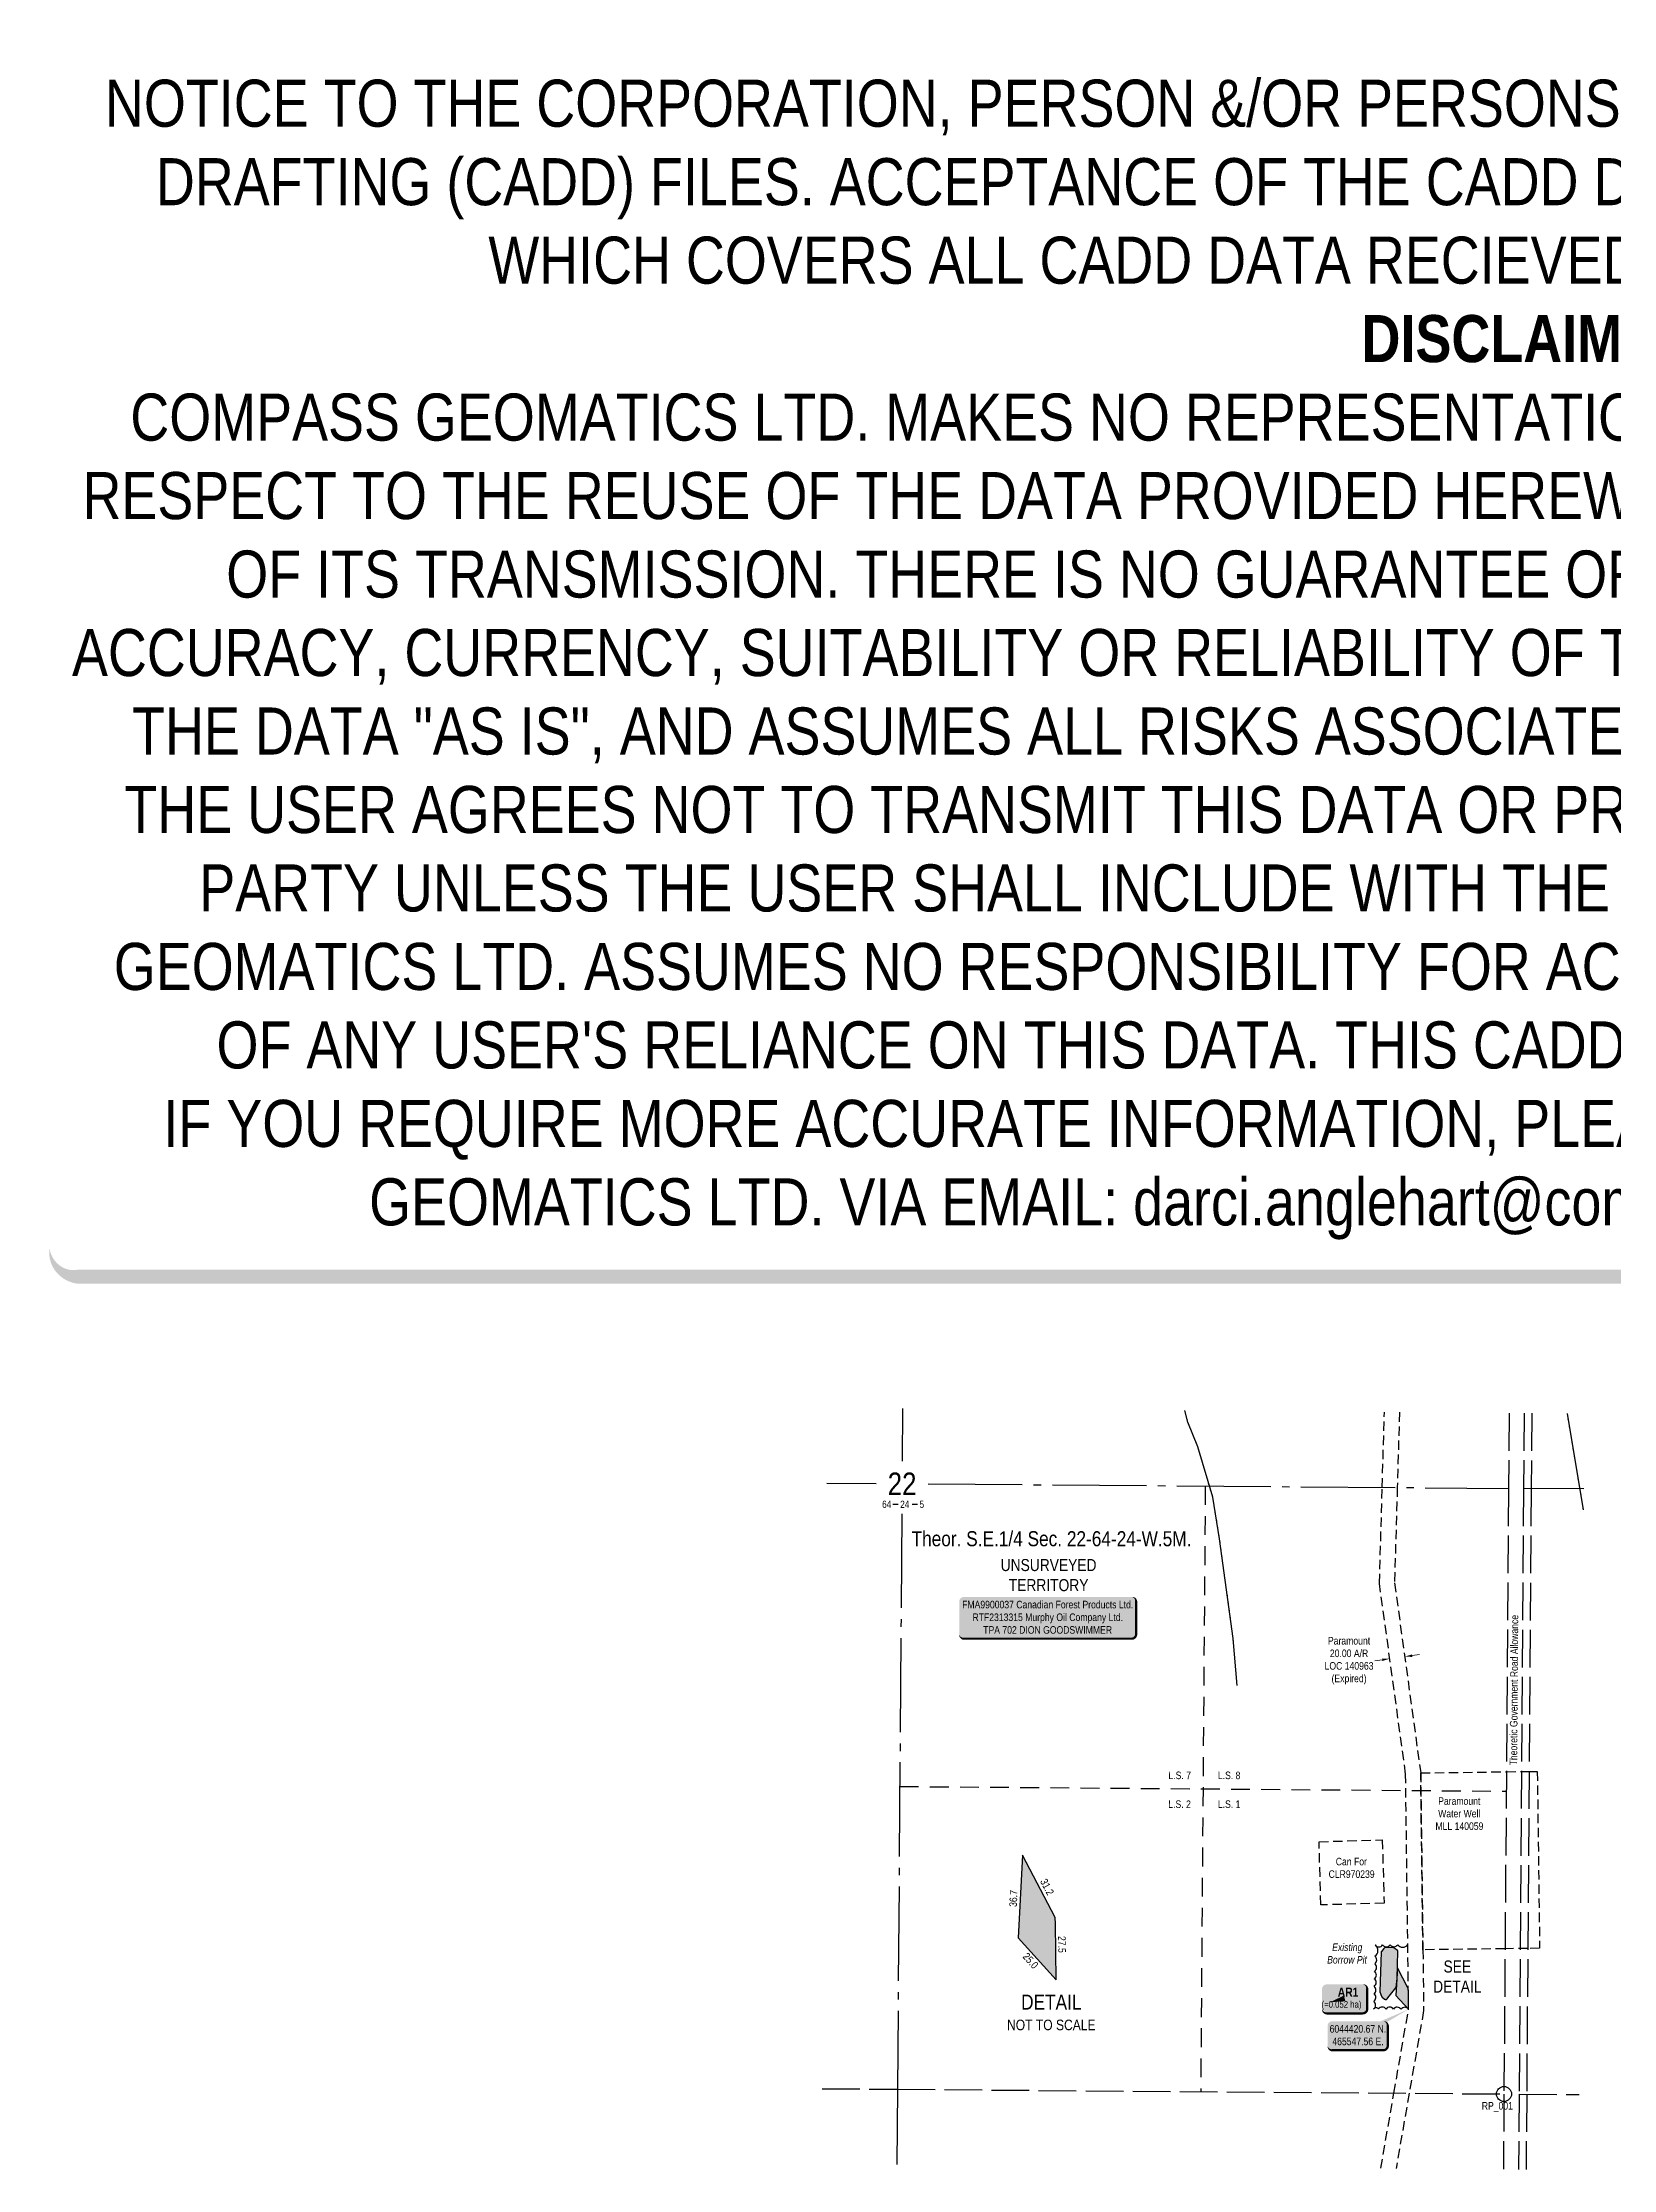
# Model space of a CAD drawing. Extents: x 463734 to 467682, y 6044208 to 6047032.
# Drawn here: x 463734 to 465820, y 6044208 to 6047032 of the extents above; entities that cross this region are included whole.
import ezdxf
from ezdxf.enums import TextEntityAlignment as Align

# ---------------------------------------------------------------- set-up
doc = ezdxf.new("R2010")
doc.units = 0
doc.header["$LTSCALE"] = 5
doc.header["$PDSIZE"] = 0.5
for name, pattern in [('foc-ACCESSROAD', [3.75, 2.5, -1.25]), ('foc-LSD', [8, 5, -3]), ('foc-QUARTERLINE', [33, 25, -3, 2, -3]), ('foc-UNSURVEYED', [12.5, 10, -2.5]), ('foc-WHEELTRACKS', [2, 0.4, -1.6])]:
    doc.linetypes.add(name, pattern=pattern)
doc.layers.get('Defpoints').update_dxf_attribs({"color": 9})
for name, color, linetype in [('10', 1, 'Continuous'), ('35', 37, 'Continuous'), ('9', 3, 'Continuous'), ('C-SYMBOL', 7, 'Continuous'), ('DETAIL-T', 7, 'Continuous'), ('F-AR', 190, 'foc-ACCESSROAD'), ('F-WS', 190, 'foc-ACCESSROAD'), ('L-QSEC', 8, 'foc-QUARTERLINE'), ('L-ROAD-T', 7, 'Continuous'), ('L-SECLBL', 7, 'Continuous'), ('L-SECTION-LSD', 7, 'foc-LSD'), ('L-UNS-T', 3, 'Continuous'), ('L-USEC', 7, 'foc-UNSURVEYED'), ('P-TEMP-BLOCKS', 250, 'Continuous'), ('P-TEMP-H', 41, 'Continuous'), ('P-TEMP_WORKSPACE', 46, 'Continuous'), ('T-WATER', 160, 'Continuous'), ('T-WATER-H', 133, 'Continuous'), ('T-WATER-P3', 160, 'foc-WHEELTRACKS')]:
    doc.layers.add(name, color=color, linetype=linetype)
doc.layers.add('DISCLAIMER', color=7, linetype='Continuous', plot=False)
for name, color, linetype, lineweight in [('F-AR-T', 190, 'Continuous', 9), ('F-WS-T', 190, 'Continuous', 9), ('P-TEMP-T', 46, 'Continuous', 18)]:
    doc.layers.add(name, color=color, linetype=linetype, lineweight=lineweight)
doc.layers.add('Sections', color=7, linetype='Continuous', true_color=0x13f661)
doc.styles.add('100L', font='ARIALN.TTF', dxfattribs={"height": 11})
doc.styles.add('175L', font='ARIALN.TTF', dxfattribs={"height": 20})
doc.styles.add('80', font='ARIALN.TTF', dxfattribs={"height": 10})
doc.styles.add('80CG', font='ARIALN.TTF', dxfattribs={"height": 10})
doc.styles.add('80L', font='ARIALN.TTF', dxfattribs={"height": 10})
doc.styles.add('BOLD', font='ARIALNB.TTF')
doc.styles.add('foc-LtypeFont', font='ARIALN.TTF', dxfattribs={"height": 7.35})
doc.styles.add('SIMPLEX', font='ARIALN.TTF')
doc.linetypes.add('foc-TOPO-flowdirection-NOLINE', pattern='A,0,[">",foc-LtypeFont,S=0.3,R=0,X=0,Y=-0.945],-20,[">",foc-LtypeFont,S=0.3,R=0,X=0,Y=-0.945],0', length=20)
doc.dimstyles.new('Compass 5 000', dxfattribs={"dimscale": 5, "dimtxt": 9, "dimasz": 2, "dimexe": 0.2, "dimexo": 0.0625, "dimgap": 0.5, "dimtad": 0, "dimtih": 1, "dimtoh": 1, "dimzin": 0, "dimdsep": 46, "dimtxsty": '80CG', "dimcen": 0.1, "dimse1": 1, "dimse2": 1, "dimclrd": 256, "dimclrt": 256, "dimaunit": 1, "dimadec": 4, "dimazin": 0, "dimtfac": 0.06, "dimtofl": 0, "dimtmove": 0, "dimatfit": 1, "dimfxl": 0.2, "dimtolj": 1, "dimtzin": 0, "dimlwd": -1, "dimarcsym": 0})

# ---------------------------------------------------------------- blocks, each defined once
blk = doc.blocks.new('L-SECLBL')
at = {"layer": '9', "color": 7}
for p, q in [((-5.1, -27.8), (-12.3, -27.8)), ((20.7, -27.8), (13.5, -27.8))]:
    blk.add_line(p, q, dxfattribs=at)
at = {"layer": '10', "color": 2, "style": 'SIMPLEX'}
blk.add_attdef('SEC', text='', height=30, dxfattribs=at).set_placement((0, 0), align=Align.MIDDLE)
at = {"layer": '10', "color": 5, "style": '80L'}
blk.add_attdef('TWP', text='', height=9.5, dxfattribs=at).set_placement((-14.4, -27.4), align=Align.MIDDLE_RIGHT)
blk.add_attdef('RGE', text='', height=9.5, dxfattribs=at).set_placement((3.6, -27.4), align=Align.MIDDLE_CENTER)
blk.add_attdef('MER', text='', height=9.5, dxfattribs=at).set_placement((23.2, -27.4), align=Align.MIDDLE_LEFT)
blk = doc.blocks.new('*U420')
h = blk.add_hatch(color=255)
edge = h.paths.add_edge_path()
edge.add_line((-111.5, -28.5), (111.5, -28.5))
edge.add_arc((111.5, -22.5), 6, 270, 360)
edge.add_line((117.5, -22.5), (117.5, 21))
edge.add_arc((111.5, 21), 6, 0, 90)
edge.add_line((111.5, 27), (-111.5, 27))
edge.add_arc((-111.5, 21), 6, 90, 180)
edge.add_line((-117.5, 21), (-117.5, -22.5))
edge.add_arc((-111.5, -22.5), 6, 180, 270)
at = {"color": 44, "flags": 128}
blk.add_lwpolyline([(-111.5, -28.5, 3, 3, 0), (111.5, -28.5, 3, 3, 0.414214), (117.5, -22.5, 3, 3, 0), (117.5, 21, 3, 0, 0.414214), (111.5, 27, 0, 0, 0), (-111.5, 27, 0, 0, 0.414214), (-117.5, 21, 0, 0, 0), (-117.5, -22.5, 0, 3, 0.414214)], format="xyseb", close=True, dxfattribs=at)
at = {"color": 44, "style": '80'}
blk.add_attdef('ENTER_TEXT_001', (-36, -5), '', height=10, dxfattribs=at)
blk = doc.blocks.new('*D421')
at = {"layer": 'Defpoints', "color": 0, "transparency": 16777216}
for p in [(465522.6, 6044886.1), (465522.8, 6044884.6), (465542.6, 6044887.3)]:
    blk.add_point(p, dxfattribs=at)
at = {"layer": 'F-AR-T', "transparency": 16777216}
for p, q in [((465512.7, 6044884.8), (465502.8, 6044883.4)), ((465552.3, 6044890.2), (465562.2, 6044891.5))]:
    blk.add_line(p, q, dxfattribs=at)
for points in [[(465512.5, 6044886.4), (465512.9, 6044883.1), (465522.6, 6044886.1)], [(465552.1, 6044891.8), (465552.5, 6044888.5), (465542.4, 6044888.8)]]:
    blk.add_solid(points, dxfattribs=at)
at = {"layer": 'F-AR-T', "transparency": 16777216, "insert": (465468.5, 6044883.4), "char_height": 10, "attachment_point": 5, "style": '80CG'}
blk.add_mtext('\\A1;Paramount\\P20.00 A/R\\PLOC 140963\\P(Expired)', dxfattribs=at)
blk = doc.blocks.new('*U422')
h = blk.add_hatch(color=191)
edge = h.paths.add_edge_path()
edge.add_line((-24, -20), (24, -20))
edge.add_arc((24, -14), 6, 270, 360)
edge.add_line((30, -14), (30, 12.5))
edge.add_arc((24, 12.5), 6, 0, 90)
edge.add_line((24, 18.5), (-24, 18.5))
edge.add_arc((-24, 12.5), 6, 90, 180)
edge.add_line((-30, 12.5), (-30, -14))
edge.add_arc((-24, -14), 6, 180, 270)
at = {"color": 250, "flags": 128}
blk.add_lwpolyline([(-24, -20, 3, 3, 0), (24, -20, 3, 3, 0.414214), (30, -14, 3, 3, 0), (30, 12.5, 3, 0, 0.414214), (24, 18.5, 0, 0, 0), (-24, 18.5, 0, 0, 0.414214), (-30, 12.5, 0, 0, 0), (-30, -14, 0, 3, 0.414214)], format="xyseb", close=True, dxfattribs=at)
at = {"flags": 128}
blk.add_lwpolyline([(-19.7, -5.3, 0, 7.5, 0), (0, 0, 0, 0, 0)], format="xyseb", dxfattribs=at)
at = {"color": 250}
for tag, p, height, style in [('TEMP_AREA_W1_001', (-9.2, 2.2), 12, 'BOLD'), ('ENTER_TEXT_001', (-30.7, -12.5), 9, '80')]:
    blk.add_attdef(tag, p, '', height=height, dxfattribs=dict(at, style=style))
blk = doc.blocks.new('*U424')
h = blk.add_hatch(color=254)
edge = h.paths.add_edge_path()
edge.add_line((-34, -20), (34, -20))
edge.add_arc((34, -14), 6, 270, 360)
edge.add_line((40, -14), (40, 12.5))
edge.add_arc((34, 12.5), 6, 0, 90)
edge.add_line((34, 18.5), (-34, 18.5))
edge.add_arc((-34, 12.5), 6, 90, 180)
edge.add_line((-40, 12.5), (-40, -14))
edge.add_arc((-34, -14), 6, 180, 270)
at = {"color": 1, "flags": 128}
blk.add_lwpolyline([(67.6, 34.4, 0, 10, 0), (0, 0, 5, 5, 0)], format="xyseb", dxfattribs=at)
blk.add_lwpolyline([(-34, -20, 3, 3, 0), (34, -20, 3, 3, 0.414214), (40, -14, 3, 3, 0), (40, 12.5, 3, 0, 0.414214), (34, 18.5, 0, 0, 0), (-34, 18.5, 0, 0, 0.414214), (-40, 12.5, 0, 0, 0), (-40, -14, 0, 3, 0.414214)], format="xyseb", close=True, dxfattribs=at)
at = {"color": 1, "style": '80'}
blk.add_attdef('ENTER_TEXT_001', (-36, -5), '', height=10, dxfattribs=at)
blk = doc.blocks.new('Disclaimer_Legal')
at = {"layer": 'DISCLAIMER', "color": 254, "flags": 128}
blk.add_lwpolyline([(-3612.9, -1104.6, 37.5, 37.5, 0), (4096.1, -1104.6, 37.5, 37.5, 0.414214), (4171.1, -1029.6, 37.5, 37.5, 0), (4171.1, 2078.7, 37.5, 0, 0.414214), (4096.1, 2153.7, 0, 0, 0), (-3612.9, 2153.7, 0, 0, 0.414214), (-3687.9, 2078.7, 0, 0, 0), (-3687.9, -1029.6, 0, 37.5, 0.414214)], format="xyseb", close=True, dxfattribs=at)
at = {"layer": 'DISCLAIMER', "color": 254, "insert": (241.6, 533.9), "char_height": 125, "width": 7717.568, "attachment_point": 5, "style": '80'}
blk.add_mtext('NOTICE TO THE CORPORATION, PERSON &/OR PERSONS REGARDING THIS COMPUTER AIDED DESIGN AND DRAFTING (CADD) FILES. ACCEPTANCE OF THE CADD DATA IS BASED ON THE FOLLOWING DISCLAIMER WHICH COVERS ALL CADD DATA RECIEVED FROM COMPASS GEOMATICS LTD.\\P{\\fArial Narrow|b1|i0|c0|p34;DISCLAIMER}\\PCOMPASS GEOMATICS LTD. MAKES NO REPRESENTATION OR WARRANTIES, EXPRESS OR IMPLIED, WITH RESPECT TO THE REUSE OF THE DATA PROVIDED HEREWITH, REGARDLESS OF ITS FORMAT OR THE MEANS OF ITS TRANSMISSION. THERE IS NO GUARANTEE OR REPRESENTATION TO THE USER AS TO THE ACCURACY, CURRENCY, SUITABILITY OR RELIABILITY OF THIS DATA FOR ANY PURPOSE. THE USER ACCEPTS THE DATA "AS IS", AND ASSUMES ALL RISKS ASSOCIATED WITH ITS USE. BY ACCEPTANCE OF THIS DATA, THE USER AGREES NOT TO TRANSMIT THIS DATA OR PROVIDE ACCESS OR ANY PART OF IT TO ANOTHER PARTY UNLESS THE USER SHALL INCLUDE WITH THE DATA A COPY OF THIS DISCLAIMER. COMPASS GEOMATICS LTD. ASSUMES NO RESPONSIBILITY FOR ACTUAL OR CONSEQUENTIAL DAMAGE AS A RESULT OF ANY USER\'S RELIANCE ON THIS DATA. THIS CADD FILE IS FOR ILLUSTRATION PURPOSES ONLY.\\PIF YOU REQUIRE MORE ACCURATE INFORMATION, PLEASE CONTACT DARCI ANGLEHART AT COMPASS GEOMATICS LTD. VIA EMAIL: darci.anglehart@compassgeomatics.ca OR CELL: 506-961-7292', dxfattribs=at)

msp = doc.modelspace()

# ---------------------------------------------------------------- hatches: boundary and pattern name
at = {"layer": 'P-TEMP-H'}
h = msp.add_hatch(color=256, dxfattribs=at)
h.dxf.hatch_style = 1
h.paths.add_polyline_path([(465078.381, 6044542.522), (465034.759, 6044625.246), (465029.111, 6044515.374), (465079.42, 6044459.958), (465078.488, 6044534.006)])
h = msp.add_hatch(color=256, dxfattribs=at)
h.dxf.hatch_style = 1
h.paths.add_polyline_path([(465547.213, 6044448.195), (465532.673, 6044475.77), (465530.79, 6044439.146), (465547.56, 6044420.674), (465547.249, 6044445.356)])
at = {"layer": 'T-WATER-H'}
h = msp.add_hatch(color=256, dxfattribs=at)
h.dxf.hatch_style = 1
edge = h.paths.add_edge_path()
edge.add_line((465532.197, 6044461.805), (465533.413, 6044497.525))
edge.add_arc((465531.915, 6044497.576), 1.499, 358.051055, 414.700891)
edge.add_line((465532.781, 6044498.799), (465527.883, 6044502.267))
edge.add_arc((465527.017, 6044501.043), 1.499, 54.700891, 92.282847)
edge.add_line((465526.957, 6044502.541), (465515.753, 6044502.094))
edge.add_arc((465515.813, 6044500.596), 1.499, 92.282847, 144.405717)
edge.add_line((465514.594, 6044501.469), (465511.543, 6044497.207))
edge.add_arc((465512.762, 6044496.334), 1.499, 144.405717, 177.840574)
edge.add_line((465511.264, 6044496.391), (465509.303, 6044444.394))
edge.add_arc((465510.802, 6044444.337), 1.499, 177.840574, 201.050704)
edge.add_line((465509.402, 6044443.799), (465511.658, 6044437.939))
edge.add_arc((465513.057, 6044438.478), 1.499, 201.050704, 226.863189)
edge.add_line((465512.032, 6044437.383), (465515.389, 6044434.238))
edge.add_arc((465516.414, 6044435.332), 1.499, 226.863189, 264.825186)
edge.add_line((465516.279, 6044433.839), (465517.617, 6044433.718))
edge.add_arc((465517.752, 6044435.211), 1.499, 264.825186, 326.269432)
edge.add_line((465518.999, 6044434.378), (465519.999, 6044435.876))
edge.add_line((465519.999, 6044435.876), (465530.666, 6044448.964))
edge.add_arc((465529.504, 6044449.911), 1.499, 320.819289, 354.287454)
edge.add_line((465530.996, 6044449.762), (465532.191, 6044461.707))
edge.add_arc((465530.699, 6044461.856), 1.499, 354.287454, 358.051055)

# ---------------------------------------------------------------- linework, layer by layer
at = {"layer": '35', "color": 3}
msp.add_circle((465674.197, 6044308.169), 9.995, dxfattribs=at)
at = {"layer": 'F-AR'}
for points in [[(465510.642, 6044209.496), (465528.09, 6044309.299), (465547.56, 6044420.674), (465543.627, 6044733.003), (465508.881, 6044986.123), (465512.549, 6045113.493), (465515.43, 6045213.433)], [(465535.421, 6045213.277), (465532.544, 6045113.338), (465528.903, 6044986.906), (465563.6, 6044734.499), (465566.596, 6044499.64), (465567.572, 6044419.063), (465548.357, 6044309.142), (465530.909, 6044209.338)]]:
    msp.add_lwpolyline(points, dxfattribs=at)
at = {"layer": 'F-WS'}
for points in [[(465675.632, 6044501.054), (465566.643, 6044499.642), (465563.6, 6044734.499), (465677.381, 6044735.972), (465707.544, 6044736.363), (465718.505, 6044736.505), (465721.548, 6044501.649), (465705.795, 6044501.445), (465675.632, 6044501.054)], [(465428.663, 6044643.113), (465512.636, 6044645.501), (465515.025, 6044561.528), (465431.052, 6044559.139), (465428.663, 6044643.113)]]:
    msp.add_lwpolyline(points, close=True, dxfattribs=at)
at = {"layer": 'L-QSEC'}
for p, q in [((464875.748, 6045218.427), (464875.214, 6045148.464)), ((464775.042, 6045119.26), (464840.403, 6045118.75)), ((464909.646, 6045118.21), (465680.181, 6045112.196)), ((465780.124, 6045111.427), (465700.287, 6045112.05)), ((464874.681, 6045078.503), (464868.856, 6044314.453)), ((464868.856, 6044314.453), (464868.094, 6044214.51))]:
    msp.add_line(p, q, dxfattribs=at)
at = {"layer": 'L-SECTION-LSD'}
for p, q in [((465277.583, 6045115.338), (465271.526, 6044311.312)), ((464871.921, 6044716.469), (465677.189, 6044710.185))]:
    msp.add_line(p, q, dxfattribs=at)
at = {"layer": 'L-USEC'}
for p, q in [((465680.925, 6045212.141), (465680.181, 6045112.196)), ((465701.03, 6045211.984), (465700.286, 6045112.047)), ((465711.088, 6045211.906), (465710.344, 6045111.972)), ((465680.181, 6045112.196), (465674.197, 6044308.17)), ((465700.286, 6045112.047), (465694.302, 6044308.02)), ((465710.344, 6045111.972), (465704.36, 6044307.945)), ((464768.912, 6044315.233), (464868.856, 6044314.453)), ((464868.856, 6044314.453), (465674.197, 6044308.17)), ((465674.197, 6044308.17), (465673.453, 6044208.226)), ((465694.302, 6044308.02), (465693.558, 6044208.069)), ((465694.302, 6044308.013), (465774.14, 6044307.389)), ((465704.36, 6044307.945), (465703.616, 6044207.99))]:
    msp.add_line(p, q, dxfattribs=at)
at = {"layer": 'P-TEMP_WORKSPACE'}
for points in [[(465078.381, 6044542.522), (465034.759, 6044625.246), (465029.111, 6044515.374), (465079.42, 6044459.958), (465078.488, 6044534.006), (465078.488, 6044534.006)], [(465547.213, 6044448.195), (465532.673, 6044475.77), (465530.79, 6044439.146), (465547.56, 6044420.674), (465547.249, 6044445.356), (465547.249, 6044445.356)]]:
    msp.add_lwpolyline(points, close=True, dxfattribs=at)
at = {"layer": 'Sections', "color": 8, "flags": 128}
for points in [[(465501.078, 6044421.095, 0.52056705), (465501.32, 6044431.087, 0.52056705), (465501.562, 6044441.079, 0.52056705), (465501.804, 6044451.07, 0.52056705), (465502.047, 6044461.062, 0.52056705), (465502.289, 6044471.054, 0.52056705), (465502.531, 6044481.046, 0.52056705), (465502.773, 6044491.037, 0.52056705), (465503.136, 6044505.998, 0.52056705)], [(465503.136, 6044505.998, 0.52056705), (465513.13, 6044506.124, 0.52056705), (465523.124, 6044506.249, 0.52056705), (465533.118, 6044506.375, 0.52056705), (465546.478, 6044506.544, 0.52056705)], [(465547.56, 6044420.674, 0.52056705), (465537.565, 6044420.764, 0.52056705), (465527.571, 6044420.855, 0.52056705), (465517.577, 6044420.945, 0.52056705), (465507.582, 6044421.036, 0.52056705), (465501.078, 6044421.095, 0.52056705)]]:
    msp.add_lwpolyline(points, format="xyb", dxfattribs=at)
at = {"layer": 'T-WATER'}
msp.add_lwpolyline([(465532.197, 6044461.805), (465533.413, 6044497.525, 0.25234185), (465532.781, 6044498.799), (465527.883, 6044502.267, 0.16546804), (465526.957, 6044502.541), (465515.753, 6044502.094, 0.23143296), (465514.594, 6044501.469), (465511.543, 6044497.207, 0.14693094), (465511.264, 6044496.391), (465509.303, 6044444.394, 0.10162095), (465509.402, 6044443.799), (465511.658, 6044437.939, 0.11310688), (465512.032, 6044437.383), (465515.389, 6044434.238, 0.16717215), (465516.279, 6044433.839), (465517.617, 6044433.718, 0.27471486), (465518.999, 6044434.378), (465519.999, 6044435.876), (465530.666, 6044448.964, 0.14707942), (465530.996, 6044449.762), (465532.191, 6044461.707, 0.01642328)], format="xyb", close=True, dxfattribs=at)
at = {"layer": 'T-WATER-P3', "flags": 128}
for points in [[(465319.926, 6044850.489), (465314.556, 6044912.964), (465296.658, 6045045.318), (465287.497, 6045100.577), (465267.725, 6045167.395), (465254.511, 6045200.035), (465250.501, 6045215.501)], [(465779.919, 6045083.866), (465758.402, 6045211.536)]]:
    msp.add_lwpolyline(points, dxfattribs=at)
at = {"layer": 'T-WATER-P3', "linetype": 'foc-TOPO-flowdirection-NOLINE', "flags": 128}
for points in [[(465319.926, 6044850.489), (465314.556, 6044912.964), (465296.658, 6045045.318), (465287.497, 6045100.577), (465267.725, 6045167.395), (465254.511, 6045200.035), (465250.501, 6045215.501)], [(465779.919, 6045083.866), (465758.402, 6045211.536)]]:
    msp.add_lwpolyline(points, dxfattribs=at)

# ---------------------------------------------------------------- block references
at = {"xscale": 0.5, "yscale": 0.5, "zscale": 0.5}
msp.add_blockref('Disclaimer_Legal', (465586.943, 6045945.555), dxfattribs=at)
at = {"layer": 'DETAIL-T'}
ref = msp.add_blockref('*U424', (465479.965, 6044386.26), dxfattribs=dict(at, xscale=0.9994700000000001, yscale=0.9994700000000001, zscale=0.9994700000000001))
ref.add_attrib('ENTER_TEXT_001', '6044420.67 N.', (465442.689, 6044389.677), dxfattribs={"layer": '0', "color": 1, "height": 9.9947, "style": '80'})
ref.add_attrib('ENTER_TEXT_002', '465547.56 E.', (465446.326, 6044372.978), dxfattribs={"layer": '0', "color": 1, "height": 9.9947, "style": '80'})
at = {"layer": 'L-SECLBL', "xscale": 0.9994700000000001, "yscale": 0.9994700000000001, "zscale": 0.9994700000000001}
msp.add_blockref('L-SECLBL', (464874.986, 6045118.48), dxfattribs=at).add_auto_attribs({'SEC': '22', 'TWP': '64', 'RGE': '24', 'MER': '5'})
at = {"layer": 'L-SECLBL'}
ref = msp.add_blockref('*U420', (465068.351, 6044941.134), dxfattribs=dict(at, xscale=0.9994700000000001, yscale=0.9994700000000001, zscale=0.9994700000000001))
ref.add_attrib('ENTER_TEXT_001', 'FMA9900037 Canadian Forest Products Ltd.', (464954.745, 6044952.968), dxfattribs={"layer": '0', "color": 44, "height": 9.9947, "style": '80'})
ref.add_attrib('ENTER_TEXT_002', 'RTF2313315 Murphy Oil Company Ltd.', (464968.483, 6044936.133), dxfattribs={"layer": '0', "color": 44, "height": 9.9947, "style": '80'})
ref.add_attrib('ENTER_TEXT_003', 'TPA 702 DION GOODSWIMMER', (464982.718, 6044919.298), dxfattribs={"layer": '0', "color": 44, "height": 9.9947, "style": '80'})
at = {"layer": 'P-TEMP-BLOCKS', "xscale": 0.9994700000000001, "yscale": 0.9994700000000001, "zscale": 0.9994700000000001}
msp.add_blockref('*U422', (465462.658, 6044435.209), dxfattribs=at).add_auto_attribs({'TEMP_AREA_W1_001': 'AR1', 'ENTER_TEXT_001': '(=0.052 ha)'})

# ---------------------------------------------------------------- texts
at = {"layer": '35', "color": 3, "style": '80'}
msp.add_attdef('RP_001', (465644.74, 6044287.522), 'RP', height=9.9947, dxfattribs=at)
at = {"layer": 'C-SYMBOL', "color": 3, "style": '175L'}
msp.add_text('Theor. S.E.1/4 Sec. 22-64-24-W.5M.', height=19.9894, dxfattribs=at).set_placement((465073.396, 6045029.414), align=Align.BOTTOM_CENTER)
at = {"layer": 'DETAIL-T', "color": 3, "attachment_point": 5, "style": '80CG'}
for s, insert, char_height, width in [('SEE\\PDETAIL', (465612.275, 6044464.096), 15.9915, 53.76314), ('DETAIL\\P{\\H0.7x;NOT TO SCALE}', (465073.126, 6044416.45), 19.9894, 116.9129)]:
    msp.add_mtext(s, dxfattribs=dict(at, insert=insert, char_height=char_height, width=width))
at = {"layer": 'F-WS-T', "char_height": 9.9947, "attachment_point": 1, "style": '80L'}
for s, insert in [('\\pi4.09285;Paramount\\P\\pi4.12694;Water Well\\P\\pi0.47608;MLL 140059', (465582.751, 6044702.097)), ('\\pi11.13891;Can For\\P\\pi1.6044;CLR970239', (465439.753, 6044621.77))]:
    msp.add_mtext_dynamic_manual_height_columns(s, width=63.24518, gutter_width=49.974, heights=[0], dxfattribs=dict(at, insert=insert))
at = {"layer": 'L-ROAD-T', "style": '80L'}
msp.add_text('Theoretic Government Road Allowance', height=9.9947, rotation=89.573554, dxfattribs=at).set_placement((465687.433, 6044844.373), align=Align.MIDDLE_CENTER)
at = {"layer": 'L-UNS-T', "color": 3, "insert": (465069.538, 6044997.008), "char_height": 15.99152, "attachment_point": 5, "style": '80L'}
msp.add_mtext_dynamic_manual_height_columns('UNSURVEYED TERRITORY', width=126.34675, gutter_width=47.475, heights=[0], dxfattribs=at)
at = {"layer": 'P-TEMP-T', "insert": (465439.182, 6044508.01), "char_height": 9.98513, "attachment_point": 1, "style": '80L'}
msp.add_mtext_dynamic_manual_height_columns('\\pi6.90874;{\\fArial Narrow|b0|i1|c0|p34;Existing \\P\\pi0.29853;Borrow Pit}', width=53.29483, gutter_width=49.952, heights=[0], dxfattribs=at)
at = {"layer": 'P-TEMP_WORKSPACE', "char_height": 9.9947, "attachment_point": 1, "style": '80L'}
for s, insert, rotation in [('36.7', (465017.243, 6044556.917), 87.057291), ('31.2', (465066.803, 6044595.247), 297.803262), ('27.5', (465092.199, 6044517.943), 270.721439), ('25.0', (465041.793, 6044496.716), 312.234581)]:
    msp.add_mtext_dynamic_manual_height_columns(s, width=23.09865, gutter_width=49.974, heights=[0], dxfattribs=dict(at, insert=insert, rotation=rotation))

# ---------------------------------------------------------------- dimensions: what is measured, and where the dimension line sits
at = {"layer": 'F-AR-T'}
dim = msp.add_aligned_dim(p1=(465542.599, 6044887.271), p2=(465522.823, 6044884.556), distance=-1.571, text='Paramount\\P20.00 A/R\\PLOC 140963\\P(Expired)', dimstyle='Compass 5 000', dxfattribs=at)
dim.commit()
dim.dimension.update_dxf_attribs({"geometry": '*D421', "text_midpoint": (465468.495, 6044883.393)})

# ---------------------------------------------------------------- next in the draw order: texts
at = {"layer": 'L-SECTION-LSD', "char_height": 9.9947, "attachment_point": 1, "rotation": 359.552872, "style": '100L', "bg_fill": 3, "box_fill_scale": 1.5, "bg_fill_color": 256, "bg_fill_transparency": 0}
for s, width, insert in [('\\pi2.3049;L.S. 7', 30.8641, (465226.416, 6044736.351)), ('L.S. 8', 30.38503, (465294.339, 6044736.351)), ('\\pi2.13932;L.S. 2', 30.63717, (465226.416, 6044698.087)), ('L.S. 1', 29.9753, (465294.339, 6044698.087))]:
    msp.add_mtext_dynamic_manual_height_columns(s, width=width, gutter_width=54.971, heights=[0], dxfattribs=dict(at, insert=insert))

doc.saveas('drawing.dxf')
